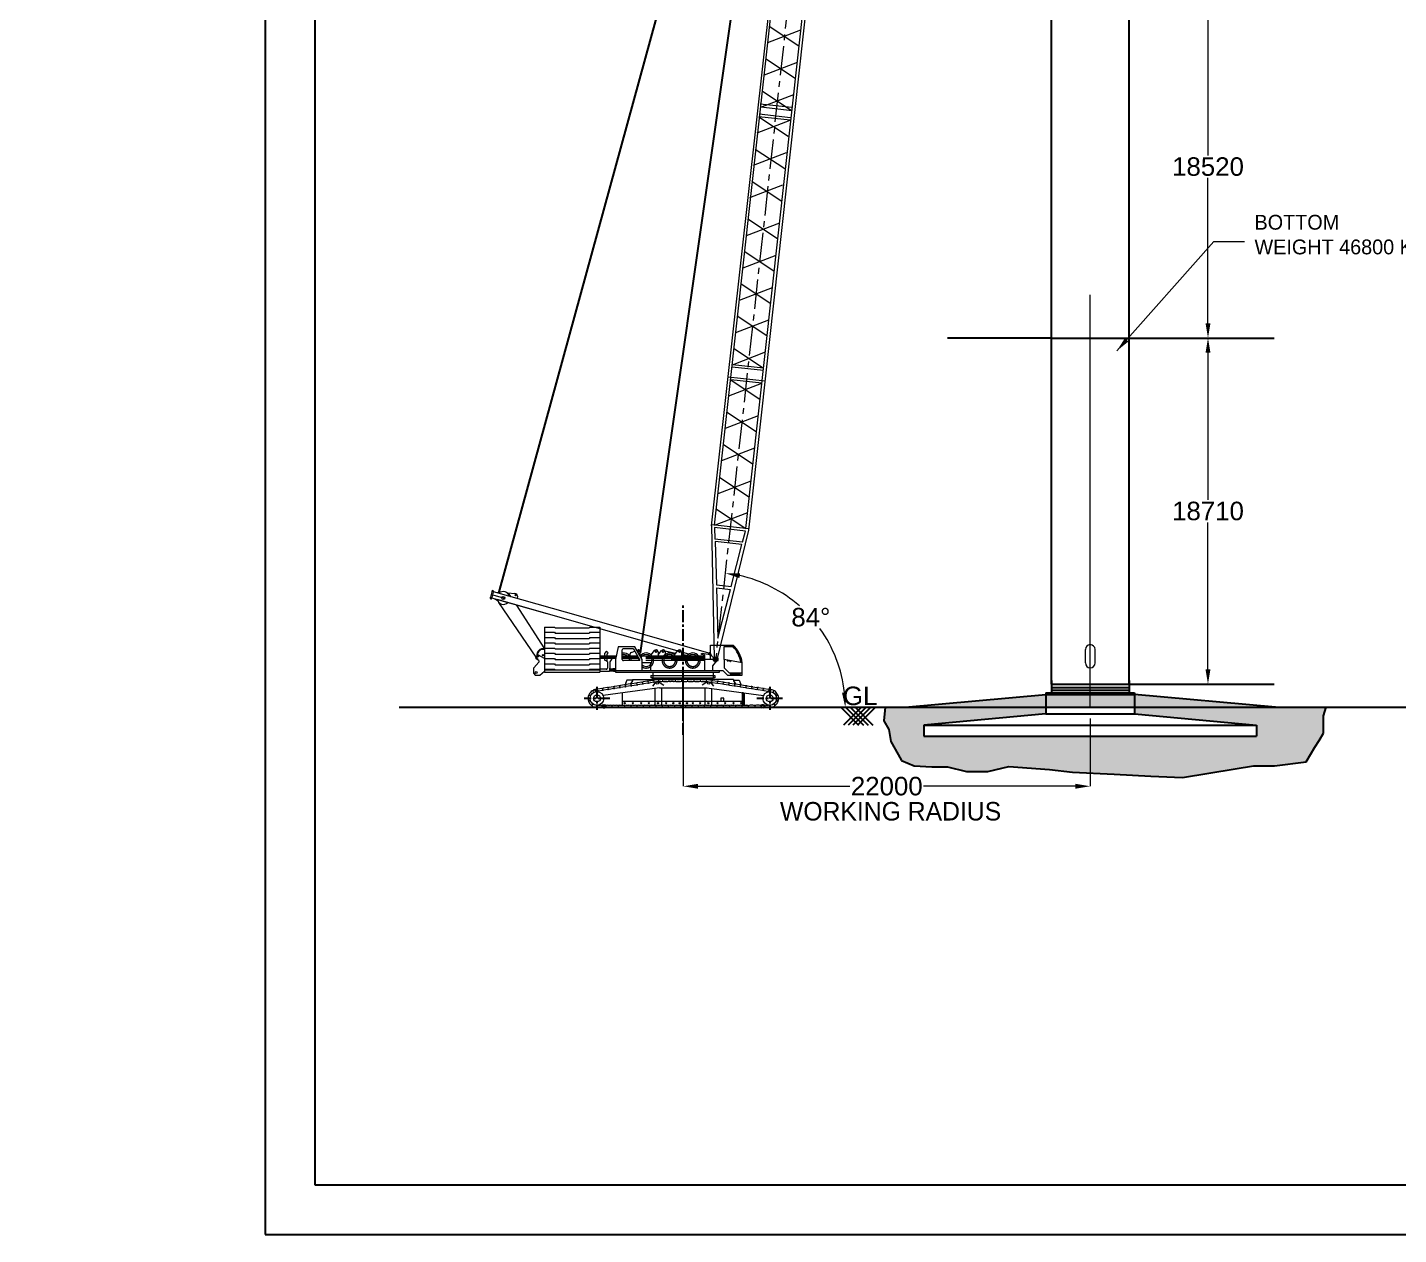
# Model space of a CAD drawing. Header units: millimetres. Extents: x -532461 to 503061443, y -184551 to 137919.
# Drawn here: x -37762 to 36375, y -184551 to -119306 of the extents above; entities that cross this region are included whole.
import ezdxf

# ---------------------------------------------------------------- set-up
doc = ezdxf.new("R2010")
doc.units = ezdxf.units.MM
doc.linetypes.add('CENTER', pattern=[50.8, 31.75, -6.35, 6.35, -6.35])
doc.linetypes.add('HIDDEN', pattern=[9.525, 6.35, -3.175])
doc.styles.get("Standard").update_dxf_attribs({"font": 'arial.ttf'})
doc.dimstyles.get("Standard").update_dxf_attribs({"dimtxt": 1000, "dimasz": 800, "dimexe": 0.18, "dimexo": 600, "dimgap": 100, "dimtad": 0, "dimtih": 1, "dimtoh": 1, "dimdec": 0, "dimzin": 0, "dimdsep": 46, "dimtxsty": 'Standard', "dimcen": 0.09, "dimadec": 0, "dimazin": 0, "dimtfac": 1, "dimtdec": 0, "dimtofl": 0, "dimtmove": 0, "dimatfit": 3, "dimfxl": 1, "dimtolj": 1, "dimtzin": 0, "dimlwd": 5, "dimlwe": 5, "dimarcsym": 0})
pattern_1 = [(37.5, (406763.2, 0), (-3.200063, 97.882647), [0, -77.216, 0, -86.36, 0, -82.55]), (7.5, (406763.2, 0), (89.904657, 143.36502), [0, -41.656, 0, -69.596, 0, -26.67]), (327.5, (406700.715, 0), (158.198474, 0.287437), [0, -25.4, 0, -91.44, 0, -119.38]), (317.5, (406700.72, 0), (152.71129, 44.585865), [0, -12.7, 0, -59.944, 0, -68.58])]

# ---------------------------------------------------------------- blocks, each defined once
blk = doc.blocks.new('*D34')
at = {"color": 0, "lineweight": 5, "ltscale": 50, "transparency": 16777216}
for p, q in [((-2298, -156654), (-2298, -160320)), ((19702, -156654), (19702, -160320)), ((-1498, -160320), (6714, -160320)), ((18902, -160320), (10691, -160320))]:
    blk.add_line(p, q, dxfattribs=at)
at = {"color": 0, "ltscale": 50, "transparency": 16777216}
for points in [[(-1498, -160187), (-1498, -160453), (-2298, -160320)], [(18902, -160187), (18902, -160453), (19702, -160320)]]:
    blk.add_solid(points, dxfattribs=at)
at = {"layer": 'Defpoints', "color": 0, "ltscale": 50, "transparency": 16777216}
for p in [(-2298, -156054), (19702, -156054), (-2298, -160320)]:
    blk.add_point(p, dxfattribs=at)
at = {"color": 0, "ltscale": 50, "transparency": 16777216, "insert": (8702, -160320), "char_height": 1000, "attachment_point": 5}
blk.add_mtext('\\A1;22000', dxfattribs=at)
blk = doc.blocks.new('LR 1400 2 crawler cran')
at = {"color": 7, "lineweight": 18, "ltscale": 50}
for p, q in [((-97753, 7457), (-97827, 7181)), ((-97682, 7438), (-97756, 7162)), ((-92946, 6126), (-97660, 7466)), ((-97557, 7437), (-97327, 7424)), ((-97062, 7112), (-97754, 7309)), ((-94757, 6273), (-97752, 7125)), ((-97654, 7097), (-97452, 6987)), ((-87109, 4095), (-97462, 7045)), ((-95367, 3924), (-97379, 6884)), ((-96915, 7402), (-96501, 7379)), ((-96865, 7351), (-96723, 7200)), ((-96436, 6753), (-94915, 4383)), ((-96371, 7235), (-96381, 7103)), ((-86021, 4152), (-92946, 6126)), ((-94915, 5563), (-94915, 3113)), ((-94915, 5563), (-94378, 5563)), ((-94915, 5279), (-94378, 5279)), ((-94378, 5563), (-94341, 5512)), ((-94378, 5279), (-94341, 5228)), ((-94341, 5512), (-92488, 5512)), ((-94341, 5228), (-92488, 5228)), ((-92451, 5563), (-92488, 5512)), ((-92451, 5279), (-92488, 5228)), ((-92451, 5563), (-91915, 5563)), ((-92451, 5279), (-91915, 5279)), ((-91915, 5563), (-91915, 3113)), ((-94915, 4995), (-94378, 4995)), ((-94915, 4711), (-94378, 4711)), ((-94378, 4995), (-94341, 4944)), ((-94378, 4711), (-94341, 4660)), ((-94341, 4944), (-92488, 4944)), ((-94341, 4660), (-92488, 4660)), ((-92451, 4995), (-92488, 4944)), ((-92451, 4711), (-92488, 4660)), ((-92451, 4995), (-91915, 4995)), ((-92451, 4711), (-91915, 4711)), ((-90931, 4487), (-91078, 3813)), ((-90017, 4487), (-90931, 4487)), ((-89632, 3811), (-90017, 4487)), ((-85937, 3813), (-85937, 4586)), ((-85937, 4586), (-84709, 4586)), ((-85191, 3813), (-85191, 4509)), ((-85191, 4509), (-84734, 4509)), ((-95324, 4015), (-95382, 3893)), ((-95365, 3835), (-95382, 3893)), ((-95209, 3748), (-95365, 3835)), ((-95324, 4015), (-95236, 4039)), ((-94915, 3859), (-95236, 4039)), ((-95209, 3748), (-95209, 3667)), ((-94915, 4427), (-94378, 4427)), ((-94915, 4143), (-94378, 4143)), ((-94915, 3859), (-94378, 3859)), ((-94378, 4427), (-94341, 4376)), ((-94378, 4143), (-94341, 4092)), ((-94378, 3859), (-94341, 3808)), ((-94341, 4376), (-92488, 4376)), ((-94341, 4092), (-92488, 4092)), ((-94341, 3808), (-92488, 3808)), ((-92451, 4427), (-92488, 4376)), ((-92451, 4143), (-92488, 4092)), ((-92451, 3859), (-92488, 3808)), ((-92451, 4427), (-91915, 4427)), ((-92451, 4143), (-91915, 4143)), ((-92451, 3859), (-91915, 3859)), ((-91038, 3994), (-91915, 3994)), ((-91668, 4072), (-91668, 3752)), ((-91509, 3674), (-91606, 3752)), ((-91561, 4254), (-91471, 4162)), ((-91540, 4065), (-91540, 3699)), ((-91078, 3813), (-91078, 3113)), ((-90707, 3804), (-90707, 4331)), ((-89868, 3994), (-90707, 3994)), ((-89771, 3760), (-90664, 3760)), ((-90116, 4378), (-90649, 4378)), ((-90272, 3994), (-90272, 4118)), ((-90219, 4191), (-90020, 4260)), ((-89752, 3792), (-90075, 4356)), ((-89909, 4298), (-89837, 4323)), ((-89737, 3995), (-89737, 4251)), ((-86258, 3994), (-89736, 3994)), ((-89632, 3208), (-89632, 3811)), ((-89149, 4058), (-88968, 4286)), ((-88769, 4058), (-88588, 4286)), ((-88769, 4227), (-88769, 3994)), ((-87818, 4137), (-88394, 4248)), ((-88389, 4227), (-88389, 3994)), ((-87881, 4058), (-87700, 4286)), ((-87501, 4227), (-87501, 3994)), ((-87198, 4018), (-87501, 4076)), ((-86062, 4076), (-86390, 4139)), ((-86258, 4048), (-86390, 4073)), ((-86258, 4051), (-86258, 3208)), ((-85808, 3460), (-85585, 3734)), ((-84222, 3632), (-85191, 3813)), ((-85191, 3813), (-85191, 3352)), ((-85018, 3747), (-84866, 3719)), ((-84885, 3712), (-84996, 3733)), ((-84888, 3733), (-84992, 3753)), ((-84871, 3738), (-84857, 3738)), ((-84857, 3738), (-84857, 3701)), ((-95487, 3349), (-95209, 3667)), ((-95487, 3044), (-95487, 3349)), ((-95487, 3044), (-95416, 2967)), ((-95416, 2967), (-95155, 2967)), ((-95155, 2967), (-94915, 3174)), ((-94915, 3575), (-94378, 3575)), ((-94915, 3291), (-94378, 3291)), ((-94915, 3240), (-91915, 3240)), ((-94915, 3113), (-91915, 3113)), ((-94378, 3575), (-94341, 3524)), ((-94378, 3291), (-94341, 3240)), ((-94341, 3524), (-92488, 3524)), ((-92451, 3575), (-92488, 3524)), ((-92451, 3291), (-92488, 3240)), ((-92451, 3575), (-91915, 3575)), ((-92451, 3291), (-91915, 3291)), ((-91398, 3151), (-91915, 3151)), ((-91567, 3283), (-91881, 3283)), ((-91509, 3674), (-91509, 3340)), ((-91398, 3346), (-91398, 3151)), ((-91398, 3346), (-91375, 3346)), ((-91398, 3248), (-91078, 3248)), ((-91375, 3674), (-91375, 3346)), ((-91350, 3296), (-91219, 3296)), ((-91350, 3200), (-91219, 3200)), ((-91175, 3314), (-91078, 3314)), ((-91175, 3183), (-91078, 3183)), ((-91078, 3208), (-85446, 3208)), ((-91078, 3113), (-90965, 3113)), ((-90965, 3113), (-85785, 3113)), ((-89632, 3652), (-89160, 3652)), ((-89160, 3208), (-89160, 3652)), ((-89045, 3113), (-89045, 2797)), ((-85808, 3208), (-85808, 3460)), ((-85785, 3113), (-85785, 2797)), ((-85785, 3113), (-85446, 3113)), ((-85446, 3113), (-85446, 3208)), ((-85446, 3208), (-85263, 3208)), ((-85263, 3208), (-85011, 2954)), ((-85191, 3352), (-84926, 3085)), ((-84926, 3085), (-84222, 3085)), ((-84866, 3701), (-84856, 3701)), ((-84860, 3085), (-84860, 2954)), ((-84860, 3022), (-84344, 3022)), ((-84344, 3085), (-84344, 2954)), ((-84222, 2954), (-84222, 3632)), ((-91811, 2240), (-92039, 2204)), ((-91757, 2155), (-91769, 2230)), ((-88694, 2268), (-91741, 1868)), ((-91503, 2289), (-91730, 2253)), ((-91449, 2204), (-91461, 2279)), ((-91194, 2337), (-91422, 2302)), ((-91169, 2231), (-91415, 2193)), ((-91141, 2253), (-91152, 2327)), ((-90886, 2386), (-91113, 2350)), ((-90861, 2280), (-91106, 2241)), ((-90832, 2302), (-90844, 2376)), ((-90577, 2435), (-90805, 2399)), ((-90553, 2329), (-90798, 2290)), ((-90524, 2350), (-90535, 2425)), ((-90454, 2688), (-90527, 2509)), ((-90527, 2509), (-90527, 2439)), ((-90269, 2484), (-90496, 2448)), ((-90244, 2378), (-90490, 2339)), ((-90191, 2688), (-90454, 2688)), ((-90154, 2660), (-90265, 2484)), ((-90215, 2399), (-90227, 2474)), ((-90191, 2688), (-90154, 2660)), ((-89960, 2532), (-90188, 2496)), ((-89936, 2426), (-90181, 2388)), ((-90154, 2728), (-88684, 2728)), ((-90154, 2728), (-90154, 2660)), ((-89907, 2448), (-89919, 2522)), ((-89652, 2581), (-89879, 2545)), ((-89628, 2475), (-89873, 2436)), ((-89598, 2497), (-89610, 2571)), ((-89596, 2480), (-89596, 2480)), ((-89343, 2630), (-89571, 2594)), ((-89318, 2524), (-89564, 2485)), ((-89290, 2545), (-89302, 2620)), ((-89287, 2529), (-89287, 2529)), ((-89035, 2679), (-89262, 2643)), ((-89010, 2573), (-89256, 2534)), ((-89155, 2943), (-85692, 2943)), ((-89155, 2943), (-89155, 2812)), ((-89053, 2812), (-89155, 2812)), ((-89082, 2701), (-89082, 2765)), ((-89053, 2765), (-89082, 2765)), ((-88882, 2593), (-89072, 2366)), ((-89053, 2812), (-85793, 2812)), ((-89053, 2765), (-85793, 2765)), ((-88981, 2594), (-88993, 2668)), ((-88979, 2577), (-88979, 2578)), ((-88780, 2719), (-88957, 2691)), ((-88953, 2234), (-88953, 1323)), ((-88756, 2613), (-88947, 2583)), ((-88822, 2602), (-88763, 2611)), ((-88763, 2611), (-88450, 2415)), ((-88725, 2781), (-88748, 2781)), ((-88741, 2725), (-88741, 2725)), ((-88727, 2634), (-88738, 2709)), ((-88725, 2781), (-88725, 2728)), ((-88725, 2781), (-86117, 2781)), ((-84688, 2728), (-88725, 2728)), ((-88620, 2727), (-88707, 2727)), ((-88694, 2268), (-86114, 2268)), ((-88620, 2619), (-88690, 2619)), ((-88583, 2268), (-88583, 1321)), ((-88526, 2710), (-88526, 2635)), ((-88432, 2727), (-88281, 2727)), ((-88432, 2619), (-88281, 2619)), ((-88187, 2710), (-88187, 2635)), ((-88187, 2710), (-88187, 2635)), ((-88094, 2727), (-87943, 2727)), ((-87943, 2619), (-88094, 2619)), ((-87849, 2710), (-87849, 2635)), ((-87755, 2727), (-87604, 2727)), ((-87755, 2619), (-87604, 2619)), ((-87510, 2710), (-87510, 2635)), ((-87510, 2710), (-87510, 2635)), ((-87266, 2727), (-87416, 2727)), ((-87416, 2619), (-87266, 2619)), ((-87172, 2710), (-87172, 2635)), ((-87078, 2727), (-86927, 2727)), ((-87078, 2619), (-86927, 2619)), ((-86833, 2710), (-86833, 2635)), ((-86833, 2710), (-86833, 2635)), ((-86739, 2727), (-86588, 2727)), ((-86739, 2619), (-86588, 2619)), ((-86495, 2710), (-86495, 2635)), ((-86401, 2727), (-86250, 2727)), ((-86401, 2619), (-86250, 2619)), ((-86079, 2611), (-86393, 2415)), ((-86242, 2268), (-86242, 1321)), ((-86156, 2635), (-86156, 2710)), ((-86156, 2619), (-86156, 2619)), ((-86132, 2268), (-83067, 1865)), ((-86117, 2781), (-86117, 2728)), ((-86094, 2781), (-86117, 2781)), ((-86090, 2613), (-85896, 2583)), ((-86075, 2721), (-85889, 2692)), ((-85961, 2593), (-85770, 2366)), ((-85872, 2234), (-85872, 1323)), ((-85861, 2594), (-85849, 2668)), ((-85832, 2572), (-85587, 2534)), ((-85807, 2679), (-85580, 2643)), ((-85692, 2812), (-85793, 2812)), ((-85765, 2765), (-85793, 2765)), ((-85765, 2701), (-85765, 2765)), ((-85692, 2943), (-85692, 2812)), ((-85552, 2545), (-85541, 2620)), ((-85523, 2524), (-85278, 2485)), ((-85499, 2630), (-85271, 2594)), ((-85244, 2497), (-85232, 2571)), ((-85215, 2475), (-84970, 2436)), ((-85190, 2581), (-84963, 2545)), ((-85011, 2954), (-84222, 2954)), ((-84936, 2448), (-84924, 2522)), ((-84907, 2426), (-84661, 2388)), ((-84882, 2532), (-84654, 2496)), ((-84688, 2728), (-84688, 2660)), ((-84651, 2688), (-84688, 2660)), ((-84688, 2660), (-84578, 2484)), ((-84651, 2688), (-84388, 2688)), ((-84627, 2399), (-84615, 2473)), ((-84598, 2378), (-84353, 2339)), ((-84578, 2484), (-84346, 2448)), ((-84388, 2688), (-84315, 2509)), ((-84319, 2350), (-84307, 2425)), ((-84315, 2509), (-84315, 2443)), ((-84290, 2329), (-84044, 2290)), ((-84265, 2435), (-84038, 2399)), ((-84010, 2302), (-83998, 2376)), ((-83981, 2280), (-83736, 2241)), ((-83956, 2386), (-83729, 2350)), ((-83702, 2253), (-83690, 2327)), ((-83673, 2232), (-83427, 2193)), ((-83648, 2338), (-83421, 2302)), ((-83393, 2204), (-83382, 2279)), ((-83340, 2289), (-83112, 2253)), ((-83085, 2156), (-83073, 2230)), ((-83031, 2240), (-82804, 2204)), ((-92432, 1604), (-92521, 1580)), ((-92415, 1848), (-92499, 1884)), ((-92254, 2045), (-92288, 2112)), ((-92064, 2108), (-92075, 2182)), ((-91786, 2134), (-91997, 2101)), ((-91478, 2183), (-91723, 2144)), ((-90707, 2004), (-90707, 1330)), ((-90707, 1551), (-84118, 1551)), ((-84231, 2004), (-84231, 1515)), ((-84176, 2004), (-84231, 2004)), ((-84195, 1494), (-84214, 1494)), ((-84176, 2004), (-84176, 1515)), ((-84118, 2004), (-84118, 1330)), ((-83365, 2183), (-83119, 2144)), ((-83056, 2134), (-82810, 2095)), ((-82776, 2107), (-82765, 2181)), ((-82748, 2085), (-82664, 2066)), ((-82719, 2191), (-82647, 2174)), ((-82554, 2045), (-82519, 2112)), ((-82377, 1855), (-82308, 1884)), ((-82359, 1600), (-82287, 1580)), ((-92296, 1404), (-92351, 1330)), ((-92296, 1404), (-92351, 1330)), ((-92074, 1330), (-91880, 1330)), ((-92074, 1330), (-92074, 1221)), ((-91980, 1221), (-91880, 1221)), ((-91602, 1313), (-91602, 1238)), ((-91509, 1330), (-91358, 1330)), ((-91509, 1221), (-91358, 1221)), ((-91264, 1313), (-91264, 1238)), ((-91170, 1330), (-91019, 1330)), ((-91170, 1221), (-91019, 1221)), ((-90925, 1313), (-90925, 1238)), ((-90831, 1330), (-90681, 1330)), ((-90831, 1221), (-90681, 1221)), ((-90587, 1313), (-90587, 1238)), ((-90493, 1330), (-90342, 1330)), ((-90493, 1221), (-90342, 1221)), ((-90248, 1313), (-90248, 1238)), ((-90154, 1330), (-90003, 1330)), ((-90154, 1221), (-90003, 1221)), ((-89910, 1313), (-89910, 1238)), ((-89910, 1313), (-89910, 1238)), ((-89816, 1330), (-89665, 1330)), ((-89816, 1221), (-89665, 1221)), ((-89571, 1313), (-89571, 1238)), ((-89477, 1330), (-89326, 1330)), ((-89477, 1221), (-89326, 1221)), ((-89232, 1313), (-89232, 1238)), ((-89139, 1330), (-88988, 1330)), ((-89139, 1221), (-88988, 1221)), ((-88894, 1313), (-88894, 1238)), ((-88800, 1330), (-88649, 1330)), ((-88800, 1221), (-88649, 1221)), ((-88555, 1313), (-88555, 1238)), ((-88555, 1313), (-88555, 1238)), ((-88461, 1330), (-88311, 1330)), ((-88461, 1221), (-88311, 1221)), ((-88217, 1313), (-88217, 1238)), ((-88123, 1330), (-87972, 1330)), ((-88123, 1221), (-87972, 1221)), ((-87878, 1313), (-87878, 1238)), ((-87878, 1313), (-87878, 1238)), ((-87784, 1330), (-87633, 1330)), ((-87784, 1221), (-87633, 1221)), ((-87540, 1313), (-87540, 1238)), ((-87446, 1330), (-87380, 1330)), ((-87446, 1221), (-87380, 1221)), ((-87286, 1313), (-87286, 1238)), ((-87192, 1330), (-87041, 1330)), ((-87192, 1221), (-87041, 1221)), ((-86947, 1313), (-86947, 1238)), ((-86947, 1313), (-86947, 1238)), ((-86853, 1330), (-86702, 1330)), ((-86853, 1221), (-86702, 1221)), ((-86609, 1313), (-86609, 1238)), ((-86515, 1330), (-86364, 1330)), ((-86515, 1221), (-86364, 1221)), ((-86270, 1313), (-86270, 1238)), ((-86270, 1313), (-86270, 1238)), ((-86176, 1330), (-86025, 1330)), ((-86176, 1221), (-86025, 1221)), ((-85931, 1313), (-85931, 1238)), ((-85838, 1330), (-85687, 1330)), ((-85838, 1221), (-85687, 1221)), ((-85593, 1313), (-85593, 1238)), ((-85499, 1330), (-85348, 1330)), ((-85499, 1221), (-85348, 1221)), ((-85254, 1313), (-85254, 1238)), ((-85160, 1330), (-85010, 1330)), ((-85160, 1221), (-85010, 1221)), ((-84916, 1313), (-84916, 1238)), ((-84916, 1313), (-84916, 1238)), ((-84822, 1330), (-84671, 1330)), ((-84822, 1221), (-84671, 1221)), ((-84577, 1313), (-84577, 1238)), ((-84483, 1330), (-84332, 1330)), ((-84483, 1221), (-84332, 1221)), ((-84239, 1313), (-84239, 1238)), ((-84231, 1473), (-84231, 1316)), ((-84176, 1473), (-84176, 1330)), ((-84145, 1330), (-83994, 1330)), ((-84145, 1221), (-83994, 1221)), ((-83900, 1313), (-83900, 1238)), ((-83637, 1330), (-83788, 1330)), ((-83637, 1221), (-83788, 1221)), ((-83543, 1313), (-83543, 1238)), ((-83299, 1330), (-83449, 1330)), ((-83299, 1221), (-83449, 1221)), ((-83205, 1313), (-83205, 1238)), ((-82927, 1330), (-82827, 1330)), ((-82927, 1221), (-82827, 1221)), ((-82734, 1313), (-82734, 1238)), ((-82501, 1390), (-82456, 1330))]:
    blk.add_line(p, q, dxfattribs=at)
at = {"linetype": 'CENTER', "ltscale": 20}
for p, q in [((-87404, -265), (-87404, 6775)), ((-92074, 2326), (-92074, 1089)), ((-82732, 2326), (-82732, 1089)), ((-91379, 1701), (-92770, 1701)), ((-82038, 1701), (-83429, 1701))]:
    blk.add_line(p, q, dxfattribs=at)
at = {"color": 7, "linetype": 'HIDDEN', "lineweight": 18, "ltscale": 500}
for p, q in [((-91055, 3919), (-91915, 3919)), ((-91067, 3861), (-91915, 3861)), ((-89825, 3919), (-90707, 3919)), ((-89792, 3861), (-90707, 3861)), ((-86258, 3919), (-89693, 3919)), ((-86258, 3861), (-89661, 3861)), ((-86258, 3752), (-89632, 3752))]:
    blk.add_line(p, q, dxfattribs=at)
at = {"color": 251, "lineweight": 18, "ltscale": 50}
blk.add_line((-85655, 3813), (-88057, 3813), dxfattribs=at)
at = {"color": 7, "ltscale": 50}
for p, q in [((-88748, 2781), (-88748, 2812)), ((-86094, 2781), (-86094, 2812))]:
    blk.add_line(p, q, dxfattribs=at)
for p, q in [((-91997, 2101), (-92028, 2096)), ((-91786, 1313), (-91786, 1238)), ((-91725, 1330), (-91658, 1330)), ((-91725, 1221), (-91658, 1221)), ((-83082, 1330), (-83149, 1330)), ((-83082, 1221), (-83149, 1221)), ((-83021, 1313), (-83021, 1238))]:
    blk.add_line(p, q)
at = {"color": 7, "lineweight": 18, "ltscale": 50}
blk.add_lwpolyline([(-85216, 1710), (-85381, 1710), (-85381, 1559), (-85216, 1559)], close=True, dxfattribs=at)
for centre, radius in [((-97708, 7480), 12.1), ((-97800, 7138), 12.1), ((-97136, 7134), 82.7), ((-96477, 7279), 30.7), ((-95310, 3884), 28.1), ((-95263, 3985), 28.1), ((-94986, 4043), 34.3), ((-89818, 4248), 26.6), ((-88875, 4227), 40.2), ((-88496, 4227), 40.2), ((-87603, 4227), 40.2), ((-86390, 4106), 32.7), ((-85987, 4085), 26.5), ((-85655, 3813), 74), ((-85655, 3813), 43.9), ((-85018, 3747), 6.43), ((-95364, 3107), 55.4), ((-88812, 2534), 69.3), ((-86031, 2534), 69.3), ((-92074, 1701), 371), ((-92074, 1701), 188), ((-82734, 1701), 371), ((-82734, 1701), 188), ((-90580, 1449), 32.7), ((-90134, 1449), 32.7), ((-89687, 1449), 32.7), ((-89272, 1449), 32.7), ((-88771, 1449), 32.7), ((-88335, 1449), 32.7), ((-87939, 1449), 32.7), ((-87600, 1449), 32.7), ((-87200, 1449), 32.7), ((-86886, 1449), 32.7), ((-86490, 1449), 32.7), ((-86055, 1449), 32.7), ((-85553, 1449), 32.7), ((-85138, 1449), 32.7), ((-84691, 1449), 32.7), ((-84279, 1449), 32.7)]:
    blk.add_circle(centre, radius, dxfattribs=at)
for centre, radius, start, end in [((-97708, 7480), 50.2, 302.52126, 207.47874), ((-97136, 7134), 348, 14.67406, 133.57838), ((-97800, 7138), 50.2, 122.52126, 27.47874), ((-97136, 7134), 348, 194.67406, 313.57838), ((-96516, 7235), 144, 359.7096, 85.7599), ((-85808, 3423), 1528, 8.3851, 45.29305), ((-85808, 3423), 1600, 7.48998, 46.60927), ((-94986, 4043), 348, 78.13212, 187.27267), ((-94986, 4043), 312, 76.75086, 183.73204), ((-91428, 4052), 241, 123.34874, 175.2533), ((-91419, 4044), 253, 190.44948, 191.21883), ((-91404, 4041), 138, 118.92036, 170.06183), ((-91041, 3545), 358, 117.94555, 158.76545), ((-90645, 4314), 63.6, 93.06571, 165.22927), ((-90654, 3812), 53.1, 187.86893, 280.42827), ((-90623, 3752), 320, 49.10279, 103.00551), ((-90623, 3752), 406, 36.56663, 99.73386), ((-90171, 4100), 102, 117.84526, 169.92018), ((-90118, 4326), 51.6, 35.45251, 88.47722), ((-89813, 4249), 76.8, 358.68417, 110.33028), ((-89769, 3780), 20.8, 265.55185, 33.0296), ((-89416, 3752), 406, 36.56663, 142.65085), ((-89416, 3752), 320, 49.10279, 130.89721), ((-88881, 4212), 114, 7.59696, 143.55291), ((-88501, 4212), 114, 7.59696, 143.55291), ((-88148, 3752), 406, 36.56663, 126.32941), ((-88148, 3752), 320, 49.10279, 130.89721), ((-87614, 4212), 114, 7.59696, 143.55291), ((-86891, 3752), 406, 36.56663, 143.43337), ((-86891, 3752), 320, 49.10279, 130.89721), ((-85987, 4085), 75.8, 8.95306, 186.85971), ((-85698, 4131), 217, 189.23289, 281.58665), ((-85655, 3813), 106, 311.6836, 90), ((-85655, 3813), 106, 311.6836, 316.02381), ((-85018, 3747), 19.8, 21.26228, 317.54545), ((-85018, 3747), 12.9, 64.14383, 274.66391), ((-85015, 3598), 136, 81.80277, 91.34139), ((-84961, 3885), 136, 247.46635, 257.00496), ((-84887, 3746), 12.8, 253.07693, 302.64316), ((-84888, 3700), 12.8, 36.16458, 85.7308), ((-84871, 3725), 13.2, 90, 131.61131), ((-84866, 3714), 13.2, 207.19642, 269.80889), ((-84871, 3725), 13.2, 68.99885, 69.12447), ((-91844, 3345), 72.2, 189.8337, 239.24296), ((-91568, 3342), 59, 271.14627, 1.67132), ((-91350, 3248), 47.9, 90, 270), ((-91104, 3248), 124, 157.38216, 202.61784), ((-91175, 3248), 65.4, 90, 132.9283), ((-91175, 3248), 65.4, 227.0717, 270), ((-91805, 2171), 68.9, 58.12672, 97.50414), ((-91716, 2185), 68.9, 100.49586, 139.87328), ((-91497, 2220), 68.9, 58.12672, 94.70367), ((-91408, 2234), 68.9, 100.49586, 139.87328), ((-91189, 2269), 68.9, 58.12672, 97.50414), ((-91176, 2271), 40.2, 278.05048, 333.30592), ((-91100, 2283), 68.9, 100.49586, 139.87328), ((-91112, 2281), 39.5, 224.18606, 278.29023), ((-90880, 2318), 68.9, 58.12672, 94.70367), ((-90868, 2320), 40.2, 280.37233, 333.29626), ((-90791, 2332), 68.9, 100.49586, 139.87328), ((-90804, 2329), 39.5, 224.18606, 278.29023), ((-90572, 2366), 68.9, 58.12672, 97.50414), ((-90560, 2369), 40.2, 278.05048, 333.30592), ((-90483, 2380), 68.9, 100.49586, 139.87328), ((-90495, 2378), 39.5, 224.18606, 278.29023), ((-90263, 2415), 68.9, 58.12672, 94.70367), ((-90251, 2417), 40.2, 277.05781, 333.28113), ((-90174, 2429), 68.9, 100.49586, 139.87328), ((-90187, 2427), 39.5, 224.18606, 278.29023), ((-89955, 2464), 68.9, 58.12672, 97.50414), ((-89943, 2466), 40.1, 278.39248, 333.31046), ((-89866, 2478), 68.9, 100.49586, 139.87328), ((-89878, 2475), 39.5, 224.18606, 278.29023), ((-89646, 2512), 68.9, 58.12672, 94.70367), ((-89634, 2515), 40.1, 278.64634, 333.31249), ((-89557, 2526), 68.9, 101.41761, 139.87328), ((-89570, 2524), 39.5, 224.18606, 278.29023), ((-89338, 2561), 68.9, 58.12672, 94.70367), ((-89326, 2563), 40.2, 277.46656, 333.29344), ((-89249, 2575), 68.9, 101.41761, 139.87328), ((-89261, 2573), 39.5, 224.18606, 278.29023), ((-89029, 2610), 68.9, 58.12672, 94.70367), ((-89017, 2612), 40.1, 279.64951, 333.30966), ((-88941, 2624), 68.9, 103.6693, 139.87328), ((-88953, 2622), 40.3, 224.73297, 278.31267), ((-88775, 2650), 68.9, 58.25804, 94.39989), ((-88763, 2652), 40.3, 279.76044, 333.26655), ((-88703, 2685), 42.3, 94.75189, 146.05096), ((-88690, 2669), 49.9, 223.32024, 269.99826), ((-88632, 2387), 340, 71.82403, 87.93024), ((-88632, 2959), 340, 272.06976, 288.17597), ((-88420, 2387), 340, 92.06976, 108.17597), ((-88420, 2959), 340, 251.82403, 267.93024), ((-88294, 2387), 340, 71.82403, 87.93024), ((-88294, 2959), 340, 272.06976, 288.17597), ((-88081, 2387), 340, 92.06976, 108.17597), ((-88081, 2959), 340, 251.82403, 267.93024), ((-87955, 2387), 340, 71.82403, 87.93024), ((-87955, 2959), 340, 272.06976, 288.17597), ((-87743, 2387), 340, 92.06976, 108.17597), ((-87743, 2959), 340, 251.82403, 267.93024), ((-87616, 2387), 340, 71.82403, 87.93024), ((-87616, 2959), 340, 272.06976, 288.17597), ((-87404, 2387), 340, 92.06976, 108.17597), ((-87404, 2959), 340, 251.82403, 267.93024), ((-87278, 2387), 340, 71.82403, 87.93024), ((-87278, 2959), 340, 272.06976, 288.17597), ((-87066, 2387), 340, 92.06976, 108.17597), ((-87066, 2959), 340, 251.82403, 267.93024), ((-86939, 2387), 340, 71.82403, 87.93024), ((-86939, 2959), 340, 272.06976, 288.17597), ((-86727, 2387), 340, 92.06976, 108.17597), ((-86727, 2959), 340, 251.82403, 267.93024), ((-86601, 2387), 340, 71.82403, 87.93024), ((-86601, 2959), 340, 272.06976, 288.17597), ((-86388, 2387), 340, 92.06976, 108.17597), ((-86388, 2959), 340, 251.82403, 267.93024), ((-86262, 2387), 340, 71.82403, 87.93024), ((-86262, 2959), 340, 272.06976, 288.17597), ((-86098, 2578), 145, 81.09747, 113.62816), ((-86052, 2837), 227, 242.61557, 260.23425), ((-85890, 2622), 40.4, 261.20208, 315.23142), ((-85901, 2625), 67.2, 40.0044, 80.30673), ((-85825, 2612), 40.3, 206.73418, 260.10712), ((-85813, 2610), 68.9, 85.29633, 121.74196), ((-85581, 2573), 39.7, 261.83829, 315.769), ((-85593, 2575), 68.9, 40.12672, 79.50414), ((-85517, 2563), 40.3, 206.73155, 260.30266), ((-85505, 2563), 66.9, 85.02314, 122.68119), ((-85272, 2524), 39.7, 261.86651, 315.76856), ((-85285, 2526), 68.9, 40.12672, 79.50414), ((-85208, 2515), 40.3, 206.73709, 259.95105), ((-85196, 2514), 66.9, 85.02569, 122.67864), ((-84964, 2476), 39.7, 261.83175, 315.76909), ((-84977, 2478), 68.9, 40.12672, 79.50414), ((-84900, 2466), 40.3, 206.73554, 260.03664), ((-84888, 2466), 66.9, 85.02569, 122.67864), ((-84656, 2427), 39.7, 261.79587, 315.76961), ((-84668, 2429), 68.9, 40.12672, 79.50414), ((-84591, 2417), 40.3, 206.74371, 259.64351), ((-84579, 2417), 66.9, 85.02569, 122.67864), ((-84347, 2378), 39.7, 261.8256, 315.76918), ((-84360, 2380), 68.9, 40.12672, 79.50414), ((-84283, 2369), 40.3, 206.75217, 259.54954), ((-84271, 2368), 66.9, 85.02569, 122.67864), ((-84039, 2329), 39.7, 261.8323, 315.76908), ((-84051, 2332), 68.9, 40.12672, 79.50414), ((-83974, 2320), 40.3, 206.74283, 259.68027), ((-83962, 2320), 66.9, 85.02569, 122.67864), ((-83730, 2281), 39.7, 261.84407, 315.76891), ((-83743, 2283), 68.9, 40.12672, 79.50414), ((-83666, 2271), 40.3, 206.74283, 259.68027), ((-83654, 2271), 66.9, 85.02569, 122.67864), ((-83434, 2234), 68.9, 40.12672, 79.50414), ((-83345, 2222), 66.9, 85.02569, 122.67864), ((-83126, 2185), 68.9, 40.12672, 79.50414), ((-83037, 2173), 66.9, 85.02569, 122.67864), ((-92074, 1701), 480, 160.21363, 190.07141), ((-92492, 1627), 55.4, 190.00945, 238.45432), ((-92472, 1554), 55.4, 151.94072, 200.38558), ((-92492, 1849), 36.5, 101.09137, 155.21888), ((-92074, 1701), 480, 200.32363, 228.43129), ((-92468, 1904), 36.5, 158.2457, 212.37321), ((-92074, 1701), 480, 121.59772, 153.25095), ((-92505, 1633), 66.2, 329.62042, 10.37676), ((-92480, 1542), 66.2, 20.01827, 60.77461), ((-92428, 1882), 27.4, 266.26556, 321.26977), ((-92449, 1835), 27.4, 352.19481, 47.19902), ((-92305, 2076), 39.8, 64.9723, 120.01602), ((-92249, 2105), 39.8, 115.22908, 170.27281), ((-92275, 2039), 22.4, 294.96815, 14.91754), ((-92236, 2060), 22.4, 220.32757, 300.27696), ((-92111, 2126), 65.8, 57.44536, 95.73434), ((-92100, 2126), 40.2, 277.84602, 333.10147), ((-92025, 2140), 65.8, 101.85674, 140.14572), ((-92035, 2136), 40.2, 224.48962, 279.74506), ((-91793, 2173), 40.2, 278.05048, 333.30592), ((-91729, 2183), 39.5, 224.18606, 278.29023), ((-91485, 2222), 40.2, 280.37233, 333.29626), ((-91421, 2232), 39.5, 224.18606, 278.29023), ((-84209, 1515), 21.6, 179.15173, 262.07127), ((-84209, 1473), 21.6, 97.92873, 180.84827), ((-84197, 1515), 21.1, 276.69555, 1.30502), ((-84197, 1473), 21.1, 358.69498, 83.30445), ((-83422, 2232), 39.7, 261.84407, 315.76891), ((-83357, 2222), 40.3, 206.74283, 259.68027), ((-83113, 2183), 39.7, 261.84407, 315.76891), ((-83049, 2174), 40.3, 206.74283, 259.68027), ((-82805, 2135), 39.7, 261.84407, 315.76891), ((-82817, 2137), 68.9, 40.12672, 79.50414), ((-82741, 2124), 39.5, 206.18606, 260.29023), ((-82728, 2123), 68.9, 82.49586, 121.87328), ((-82734, 1701), 480, 66.35262, 79.63106), ((-82571, 2060), 22.4, 239.72304, 319.67243), ((-82532, 2039), 22.4, 165.08246, 245.03185), ((-82734, 1701), 371, 26.12182, 59.54392), ((-82558, 2105), 39.8, 9.72719, 64.77092), ((-82502, 2076), 39.8, 59.98398, 115.0277), ((-82734, 1701), 480, 26.74905, 58.40228), ((-82734, 1701), 371, 313.97717, 339.78775), ((-82734, 1701), 480, 311.56871, 339.67637), ((-82379, 1882), 27.4, 218.73023, 273.73444), ((-82327, 1542), 66.2, 119.22539, 159.98173), ((-82358, 1835), 27.4, 132.80098, 187.80519), ((-82734, 1701), 371, 349.81722, 20.4136), ((-82302, 1633), 66.2, 169.62324, 210.37958), ((-82339, 1904), 36.5, 327.62679, 21.7543), ((-82315, 1849), 36.5, 24.78112, 78.90863), ((-82316, 1627), 55.4, 301.54568, 349.99055), ((-82335, 1554), 55.4, 339.61442, 28.05928), ((-82734, 1701), 480, 349.92859, 19.78637), ((-92356, 1389), 58.8, 232.40807, 275.21859), ((-92293, 1342), 58.8, 191.24142, 234.05194), ((-92397, 1367), 93.9, 14.69489, 45.93377), ((-92074, 1701), 480, 238.02872, 258.46978), ((-92303, 1297), 93.9, 60.52624, 91.76512), ((-92141, 1504), 274, 264.11954, 284.316), ((-92146, 1206), 130, 56.12162, 81.46954), ((-91967, 990), 340, 92.06976, 108.17597), ((-91967, 1562), 340, 251.82403, 267.93024), ((-91892, 990), 340, 71.82403, 87.93024), ((-91892, 1562), 340, 272.06976, 288.17597), ((-91496, 990), 340, 92.06976, 108.17597), ((-91496, 1562), 340, 251.82403, 267.93024), ((-91370, 990), 340, 71.82403, 87.93024), ((-91370, 1562), 340, 272.06976, 288.17597), ((-91158, 990), 340, 92.06976, 108.17597), ((-91158, 1562), 340, 251.82403, 267.93024), ((-91031, 990), 340, 71.82403, 87.93024), ((-91031, 1562), 340, 272.06976, 288.17597), ((-90819, 990), 340, 92.06976, 108.17597), ((-90819, 1562), 340, 251.82403, 267.93024), ((-90693, 990), 340, 71.82403, 87.93024), ((-90693, 1562), 340, 272.06976, 288.17597), ((-90481, 990), 340, 92.06976, 108.17597), ((-90481, 1562), 340, 251.82403, 267.93024), ((-90354, 990), 340, 71.82403, 87.93024), ((-90354, 1562), 340, 272.06976, 288.17597), ((-90142, 990), 340, 92.06976, 108.17597), ((-90142, 1562), 340, 251.82403, 267.93024), ((-90016, 990), 340, 71.82403, 87.93024), ((-90016, 1562), 340, 272.06976, 288.17597), ((-89803, 990), 340, 92.06976, 108.17597), ((-89803, 1562), 340, 251.82403, 267.93024), ((-89677, 990), 340, 71.82403, 87.93024), ((-89677, 1562), 340, 272.06976, 288.17597), ((-89465, 990), 340, 92.06976, 108.17597), ((-89465, 1562), 340, 251.82403, 267.93024), ((-89339, 990), 340, 71.82403, 87.93024), ((-89339, 1562), 340, 272.06976, 288.17597), ((-89126, 990), 340, 92.06976, 108.17597), ((-89126, 1562), 340, 251.82403, 267.93024), ((-89000, 990), 340, 71.82403, 87.93024), ((-89000, 1562), 340, 272.06976, 288.17597), ((-88788, 990), 340, 92.06976, 108.17597), ((-88788, 1562), 340, 251.82403, 267.93024), ((-88661, 990), 340, 71.82403, 87.93024), ((-88661, 1562), 340, 272.06976, 288.17597), ((-88449, 990), 340, 92.06976, 108.17597), ((-88449, 1562), 340, 251.82403, 267.93024), ((-88323, 990), 340, 71.82403, 87.93024), ((-88323, 1562), 340, 272.06976, 288.17597), ((-88110, 990), 340, 92.06976, 108.17597), ((-88110, 1562), 340, 251.82403, 267.93024), ((-87984, 990), 340, 71.82403, 87.93024), ((-87984, 1562), 340, 272.06976, 288.17597), ((-87772, 990), 340, 92.06976, 108.17597), ((-87772, 1562), 340, 251.82403, 267.93024), ((-87646, 990), 340, 71.82403, 87.93024), ((-87646, 1562), 340, 272.06976, 288.17597), ((-87433, 990), 340, 92.06976, 108.17597), ((-87433, 1562), 340, 251.82403, 267.93024), ((-87392, 990), 340, 71.82403, 87.93024), ((-87392, 1562), 340, 272.06976, 288.17597), ((-87180, 990), 340, 92.06976, 108.17597), ((-87180, 1562), 340, 251.82403, 267.93024), ((-87053, 990), 340, 71.82403, 87.93024), ((-87053, 1562), 340, 272.06976, 288.17597), ((-86841, 990), 340, 92.06976, 108.17597), ((-86841, 1562), 340, 251.82403, 267.93024), ((-86715, 990), 340, 71.82403, 87.93024), ((-86715, 1562), 340, 272.06976, 288.17597), ((-86502, 990), 340, 92.06976, 108.17597), ((-86502, 1562), 340, 251.82403, 267.93024), ((-86376, 990), 340, 71.82403, 87.93024), ((-86376, 1562), 340, 272.06976, 288.17597), ((-86164, 990), 340, 92.06976, 108.17597), ((-86164, 1562), 340, 251.82403, 267.93024), ((-86038, 990), 340, 71.82403, 87.93024), ((-86038, 1562), 340, 272.06976, 288.17597), ((-85825, 990), 340, 92.06976, 108.17597), ((-85825, 1562), 340, 251.82403, 267.93024), ((-85699, 990), 340, 71.82403, 87.93024), ((-85699, 1562), 340, 272.06976, 288.17597), ((-85487, 990), 340, 92.06976, 108.17597), ((-85487, 1562), 340, 251.82403, 267.93024), ((-85360, 990), 340, 71.82403, 87.93024), ((-85360, 1562), 340, 272.06976, 288.17597), ((-85148, 990), 340, 92.06976, 108.17597), ((-85148, 1562), 340, 251.82403, 267.93024), ((-85022, 990), 340, 71.82403, 87.93024), ((-85022, 1562), 340, 272.06976, 288.17597), ((-84810, 990), 340, 92.06976, 108.17597), ((-84810, 1562), 340, 251.82403, 267.93024), ((-84683, 990), 340, 71.82403, 87.93024), ((-84683, 1562), 340, 272.06976, 288.17597), ((-84471, 990), 340, 92.06976, 108.17597), ((-84471, 1562), 340, 251.82403, 267.93024), ((-84345, 990), 340, 71.82403, 87.93024), ((-84345, 1562), 340, 272.06976, 288.17597), ((-84132, 990), 340, 92.06976, 108.17597), ((-84132, 1562), 340, 251.82403, 267.93024), ((-84006, 990), 340, 71.82403, 87.93024), ((-84006, 1562), 340, 272.06976, 288.17597), ((-83776, 990), 340, 92.06976, 111.41632), ((-83776, 1562), 340, 248.58368, 267.93024), ((-83649, 990), 340, 71.82403, 87.93024), ((-83649, 1562), 340, 272.06976, 288.17597), ((-83437, 990), 340, 92.06976, 108.17597), ((-83437, 1562), 340, 251.82403, 267.93024), ((-83311, 990), 340, 71.82403, 87.93024), ((-83311, 1562), 340, 272.06976, 288.17597), ((-82915, 990), 340, 92.06976, 108.17597), ((-82915, 1562), 340, 251.82403, 267.93024), ((-82840, 990), 340, 71.82403, 87.93024), ((-82840, 1562), 340, 272.06976, 288.17597), ((-82661, 1206), 130, 98.53046, 123.87838), ((-82666, 1504), 274, 255.684, 275.88046), ((-82734, 1701), 480, 281.53022, 301.97128), ((-82504, 1297), 93.9, 88.23488, 119.47376), ((-82410, 1367), 93.9, 134.06623, 165.30511), ((-82514, 1342), 58.8, 305.94806, 348.75858), ((-82451, 1389), 58.8, 264.78141, 307.59193)]:
    blk.add_arc(centre, radius, start, end, dxfattribs=at)
at = {"color": 7, "linetype": 'HIDDEN', "lineweight": 18, "ltscale": 300}
for centre, radius, start, end in [((-90623, 3752), 320, 3.15499, 49.10279), ((-90623, 3752), 406, 2.904, 36.56663), ((-89416, 3752), 406, 161.81998, 178.99601), ((-89416, 3752), 320, 130.89721, 149.36705), ((-89416, 3752), 406, 237.87126, 36.56663), ((-88148, 3752), 406, 126.32941, 36.56663), ((-88148, 3752), 320, 130.89721, 49.10279), ((-86891, 3752), 406, 143.43337, 36.56663), ((-86891, 3752), 320, 130.89721, 49.10279)]:
    blk.add_arc(centre, radius, start, end, dxfattribs=at)
at = {"color": 254, "lineweight": 18, "ltscale": 50}
blk.add_arc((-89416, 3752), 320, 227.56391, 49.10279, dxfattribs=at)
for centre, radius, start, end in [((-91944, 1441), 771, 102.96508, 114.67368), ((-91204, -604), 2833, 108.30319, 109.81909), ((-91700, 1117), 215, 96.8244, 113.82082), ((-91700, 1434), 215, 246.17918, 263.1756), ((-91658, 1228), 102, 56.67541, 89.99852), ((-91658, 1323), 102, 270.00148, 303.32459), ((-83149, 1228), 102, 90.00148, 123.32459), ((-83149, 1323), 102, 236.67541, 269.99852), ((-83108, 1117), 215, 66.17918, 83.1756), ((-83108, 1434), 215, 276.8244, 293.82082)]:
    blk.add_arc(centre, radius, start, end)
blk = doc.blocks.new('Main boom-73.5mtr')
at = {"color": 7, "linetype": 'CENTER', "lineweight": 5, "ltscale": 50}
blk.add_line((7993, 73557), (12, 105), dxfattribs=at)
at = {"color": 7, "lineweight": 18}
for p, q in [((-232, 7210), (4891, 54042)), ((-67, 7252), (5016, 54029)), ((1623, 7068), (6706, 53845)), ((1776, 6992), (6865, 53828)), ((4047, 29838), (2357, 30021)), ((4078, 29662), (2389, 29845)), ((3972, 29151), (2282, 29335)), ((3986, 29280), (2296, 29463)), ((2552, 15616), (862, 15800)), ((2566, 15745), (876, 15928)), ((2650, 15041), (642, 15259)), ((2477, 14930), (788, 15113)), ((-232, 7210), (-79, 64)), ((1782, 7051), (-226, 7269)), ((1598, 6941), (-69, 7122)), ((-69, 7122), (-49, 6495)), ((95, 47), (1776, 6992)), ((1443, 6333), (1598, 6941)), ((1443, 6333), (-49, 6495)), ((1411, 6207), (-45, 6365)), ((-45, 6365), (31, 4029)), ((836, 3941), (1411, 6207)), ((31, 4029), (844, 3941)), ((36, 3864), (124, 1138)), ((36, 3864), (795, 3782)), ((124, 1138), (795, 3782))]:
    blk.add_line(p, q, dxfattribs=at)
at = {"color": 7, "lineweight": 5}
for p, q in [((2863, 34213), (4458, 33156)), ((2768, 33339), (4553, 34029)), ((2578, 31592), (4363, 32282)), ((2673, 32466), (4268, 31409)), ((2389, 29845), (4173, 30535)), ((2484, 30719), (4078, 29662)), ((2188, 28461), (3972, 29151)), ((2282, 29335), (3877, 28278)), ((2093, 27588), (3687, 26531)), ((1998, 26714), (3782, 27404)), ((1808, 24967), (3592, 25657)), ((1903, 25841), (3497, 24784)), ((1731, 23789), (3325, 22732)), ((1636, 22916), (3420, 23606)), ((1446, 21169), (3230, 21859)), ((1541, 22043), (3135, 20985)), ((1256, 19422), (3040, 20112)), ((1351, 20296), (2945, 19239)), ((1161, 18549), (2756, 17492)), ((1066, 17675), (2851, 18365)), ((876, 15928), (2661, 16618)), ((971, 16802), (2566, 15745)), ((693, 14240), (2477, 14930)), ((788, 15113), (2382, 14056)), ((598, 13366), (2192, 12309)), ((503, 12493), (2287, 13183)), ((313, 10746), (2098, 11436)), ((408, 11619), (2003, 10562)), ((119, 8960), (1903, 9650)), ((214, 9833), (1809, 8776)), ((-67, 7252), (1718, 7942)), ((28, 8125), (1623, 7068))]:
    blk.add_line(p, q, dxfattribs=at)
blk.add_circle((0, 0), 106)
at = {"color": 7, "lineweight": 18, "ltscale": 50}
for radius in [74, 43.9]:
    blk.add_circle((0, 0), radius, dxfattribs=at)
blk = doc.blocks.new('*D35')
at = {"color": 0, "lineweight": 5, "transparency": 16777216}
for p, q in [((22402, -136093), (26071, -136093)), ((26070, -136893), (26070, -144837)), ((26070, -154003), (26070, -146058)), ((22402, -154803), (26071, -154803))]:
    blk.add_line(p, q, dxfattribs=at)
at = {"color": 0, "transparency": 16777216}
for points in [[(25937, -136893), (26204, -136893), (26070, -136093)], [(25937, -154003), (26204, -154003), (26070, -154803)]]:
    blk.add_solid(points, dxfattribs=at)
at = {"layer": 'Defpoints', "color": 0, "transparency": 16777216}
for p in [(21802, -136093), (26070, -136093), (21802, -154803)]:
    blk.add_point(p, dxfattribs=at)
at = {"color": 0, "transparency": 16777216, "insert": (26070, -145448), "char_height": 1000, "attachment_point": 5}
blk.add_mtext('\\A1;18710', dxfattribs=at)
blk = doc.blocks.new('*D36')
at = {"color": 0, "lineweight": 5, "transparency": 16777216}
for start, end in [(48.66685, 77.41075), (6.28746, 35.69428)]:
    blk.add_arc((-835, -156054), 7294, start, end, dxfattribs=at)
at = {"color": 0, "transparency": 16777216}
for points in [[(733, -149067), (777, -148804), (-34, -148804)], [(6548, -155248), (6282, -155263), (6459, -156054)]]:
    blk.add_solid(points, dxfattribs=at)
at = {"layer": 'Defpoints', "color": 0, "transparency": 16777216}
for p in [(7573, -79919), (5611, -152641), (-537, -153357), (-17669, -156054), (9692, -156054)]:
    blk.add_point(p, dxfattribs=at)
at = {"color": 0, "transparency": 16777216, "insert": (4598, -151188), "char_height": 1000, "attachment_point": 5}
blk.add_mtext('\\A1;84°', dxfattribs=at)
blk = doc.blocks.new('*D38')
at = {"color": 0, "lineweight": 5, "transparency": 16777216}
for p, q in [((22402, -117573), (26071, -117573)), ((26071, -118373), (26071, -126222)), ((26071, -135293), (26071, -127443)), ((22402, -136093), (26071, -136093))]:
    blk.add_line(p, q, dxfattribs=at)
at = {"color": 0, "transparency": 16777216}
for points in [[(25937, -118373), (26204, -118373), (26071, -117573)], [(25937, -135293), (26204, -135293), (26071, -136093)]]:
    blk.add_solid(points, dxfattribs=at)
at = {"layer": 'Defpoints', "color": 0, "transparency": 16777216}
for p in [(21802, -117573), (21802, -136093), (26071, -136093)]:
    blk.add_point(p, dxfattribs=at)
at = {"color": 0, "transparency": 16777216, "insert": (26071, -126833), "char_height": 1000, "attachment_point": 5}
blk.add_mtext('\\A1;18520', dxfattribs=at)

msp = doc.modelspace()

# ---------------------------------------------------------------- hatches: boundary and pattern name
at = {"lineweight": 5}
h = msp.add_hatch(dxfattribs=at)
h.set_pattern_fill('AR-SAND', color=256, scale=2)
h.set_pattern_definition(pattern_1)
h.paths.add_polyline_path([(9691.7, -156054), (17302.4, -156054), (17302.4, -155356.1)])
h.paths.add_polyline_path([(22102.4, -155356.1), (22102.4, -156054), (29713, -156054)])
h = msp.add_hatch(dxfattribs=at)
h.set_pattern_fill('AR-SAND', color=256, scale=2)
h.set_pattern_definition(pattern_1)
h.paths.add_polyline_path([(19702.4, -155356.1), (17302.4, -155356.1), (17302.4, -156054), (19702.4, -156054)])
h.paths.add_polyline_path([(22102.4, -155356.1), (19702.4, -155356.1), (19702.4, -156054), (22102.4, -156054)])
at = {"lineweight": 5, "ltscale": 50}
h = msp.add_hatch(dxfattribs=at)
h.set_pattern_fill('AR-CONC', scale=5, style=0)
h.set_pattern_definition([(50, (406763.2, 0), (910.9233, -79.6954), [95.25, -1047.75]), (355, (406763.2, 0), (-176.2171, 955.2842), [76.2, -838.203]), (100.45144, (406839.1, -6.6), (734.7062, 875.5888), [80.95, -890.4512]), (46.1842, (406763.2, 254), (1355.3952, -210.2116), [142.875, -1571.625]), (96.63556, (406876.1, 236.5), (1187.0207, 1237.1306), [121.425, -1335.678]), (351.18415, (406763.2, 254), (1187.0207, 1237.1306), [114.3, -1257.2987]), (21, (406890.2, 190.5), (758.072, -511.326), [95.25, -1047.75]), (326, (406890.2, 190.5), (309.0101, 920.9398), [76.2, -838.2]), (71.45144, (406953.4, 147.9), (1067.0821, 409.6138), [80.95, -890.4497]), (37.5, (406763.2, 0), (15.44302, 422.7752), [0, -828.04, 0, -850.9, 0, -841.375]), (7.5, (406763.2, 0), (334.0983, 500.90287), [0, -485.14, 0, -808.99, 0, -320.675]), (327.5, (406480, 0), (677.95298, -28.64372), [0, -317.5, 0, -990.6, 0, -1314.45]), (317.5, (406353, 0), (740.6459, 127.13246), [0, -412.75, 0, -657.86, 0, -933.45])])
h.paths.add_polyline_path([(10702.4, -157612.7), (10702.4, -157012.7), (17302.4, -156412.7), (17302.4, -156054), (9691.7, -156054), (8610.4, -156054), (8544.6, -156779.4), (8807.8, -157261.2), (8917.4, -157896.4), (9312.3, -158597.3), (9502.7, -158935.3), (10189.6, -159210.5), (11132.8, -159276.2), (11988.3, -159276.2), (13019.2, -159517.1), (14159.8, -159517.1), (15300.4, -159254.3), (17493.8, -159407.6), (18744.1, -159560.9), (21003.3, -159670.5), (22977, -159766.1), (23417.9, -159787.5), (24687.1, -159849), (27539.8, -159385.7), (28526.8, -159210.5), (29382.3, -159210.5), (29667.4, -159210.5), (31387, -158997.7), (31856.5, -158216.3), (32075.4, -157852), (32318.1, -157448.2), (32318.1, -157010.9), (32318.1, -156519.7), (32460.1, -156054), (29713, -156054), (22102.4, -156054), (22102.4, -156412.7), (28702.4, -157012.7), (28702.4, -157612.7)])

# ---------------------------------------------------------------- linework, layer by layer
for p, q in [((-4606.5, -153107.7), (5853.3, -79583.3)), ((6403.8, -81741.8), (-12299.5, -149881.5)), ((17602.4, -136092.7), (17602.4, -117572.7)), ((21802.4, -136092.7), (21802.4, -117572.7)), ((17602.4, -136092.7), (11990.3, -136092.7)), ((17602.4, -154802.7), (17602.4, -136092.7)), ((17602.4, -136092.7), (21802.4, -136092.7)), ((21802.4, -154802.7), (21802.4, -136092.7)), ((21802.4, -136092.7), (29645.3, -136092.7)), ((-2297.6, -156654), (-2297.6, -154178.5)), ((17602.4, -154612.7), (17602.4, -155268.2)), ((17602.4, -154802.7), (21802.4, -154802.7)), ((21802.4, -154612.7), (21802.4, -155268.2)), ((21802.4, -154802.7), (29645.3, -154802.7)), ((9691.7, -156054), (17302.4, -155356.1)), ((17302.4, -155268.2), (17302.4, -156412.7)), ((17302.4, -155268.2), (22102.4, -155268.2)), ((17302.4, -155356.1), (22102.4, -155356.1)), ((17602.4, -154983.6), (21802.4, -154983.6)), ((17602.4, -155133), (21802.4, -155133)), ((17602.4, -155133), (21802.4, -155133)), ((22102.4, -155268.2), (22102.4, -156412.7)), ((29713, -156054), (22102.4, -155356.1)), ((-17668.6, -156054), (9691.7, -156054)), ((6215.3, -156054), (7179.5, -157018.3)), ((7327.3, -156054), (6363.1, -157018.3)), ((6471.8, -156054), (7436, -157018.3)), ((7581.6, -156054), (6617.3, -157018.3)), ((6728.3, -156054), (7692.5, -157018.3)), ((7835.8, -156054), (6871.6, -157018.3)), ((6984.8, -156054), (7949, -157018.3)), ((8090, -156054), (7125.8, -157018.3)), ((8610.4, -156054), (8544.6, -156779.4)), ((17302.4, -156412.7), (10702.4, -157012.7)), ((17302.4, -156412.7), (22102.4, -156412.7)), ((22102.4, -156412.7), (28702.4, -157012.7)), ((29713, -156054), (43310.7, -156054)), ((32318.1, -156519.7), (32460.1, -156054)), ((8544.6, -156779.4), (8807.8, -157261.2)), ((10702.4, -157012.7), (10702.4, -157612.7)), ((10702.4, -157012.7), (28702.4, -157012.7)), ((28702.4, -157012.7), (28702.4, -157612.7)), ((32318.1, -157010.9), (32318.1, -156519.7)), ((32318.1, -157448.2), (32318.1, -157010.9)), ((32318.1, -157010.9), (32318.1, -157010.9)), ((8807.8, -157261.2), (8807.8, -157261.2)), ((8807.8, -157261.2), (8917.4, -157896.4)), ((8917.4, -157896.4), (9312.3, -158597.3)), ((10702.4, -157612.7), (28702.4, -157612.7)), ((31856.5, -158216.3), (32075.4, -157852)), ((32075.4, -157852), (32318.1, -157448.2)), ((9312.3, -158597.3), (9502.7, -158935.3)), ((31387, -158997.7), (31856.5, -158216.3)), ((9502.7, -158935.3), (10189.6, -159210.5)), ((10189.6, -159210.5), (11132.8, -159276.2)), ((11132.8, -159276.2), (11988.3, -159276.2)), ((11988.3, -159276.2), (13019.2, -159517.1)), ((14159.8, -159517.1), (15300.4, -159254.3)), ((15300.4, -159254.3), (17493.8, -159407.6)), ((24687.1, -159849), (27539.8, -159385.7)), ((27539.8, -159385.7), (28526.8, -159210.5)), ((28526.8, -159210.5), (29382.3, -159210.5)), ((29382.3, -159210.5), (29667.4, -159210.5)), ((29667.4, -159210.5), (31387, -158997.7)), ((13019.2, -159517.1), (14159.8, -159517.1)), ((17493.8, -159407.6), (18744.1, -159560.9)), ((18744.1, -159560.9), (21003.3, -159670.5)), ((21003.3, -159670.5), (22977, -159766.1)), ((22977, -159766.1), (23417.9, -159787.5)), ((23417.9, -159787.5), (24687.1, -159849))]:
    msp.add_line(p, q)
at = {"color": 7, "linetype": 'CENTER', "lineweight": 5, "ltscale": 2500}
msp.add_line((19702.4, -156054), (19702.4, -133754), dxfattribs=at)
at = {"color": 7, "lineweight": 18, "ltscale": 50}
for p, q in [((19440.5, -153653.3), (19440.5, -152928.9)), ((19964.2, -153653.3), (19964.2, -152928.9))]:
    msp.add_line(p, q, dxfattribs=at)
at = {"color": 7, "ltscale": 50}
for p, q in [((-14464, -156054), (35734.9, -156054)), ((17402.4, -156054), (22002.4, -156054))]:
    msp.add_line(p, q, dxfattribs=at)
at = {"linetype": 'HIDDEN', "lineweight": 9, "ltscale": 50}
msp.add_line((9691.7, -156054), (29713, -156054), dxfattribs=at)
at = {"color": 7, "ltscale": 50}
for points in [[(-24914.3, -184550.8), (168632.4, -184550.8), (168632.4, -46127.4), (-24914.3, -46127.4)], [(-22230.5, -181867.1), (165948.7, -181867.1), (165948.7, -48811.1), (-22230.5, -48811.1)]]:
    msp.add_lwpolyline(points, close=True, dxfattribs=at)
at = {"color": 7, "lineweight": 18, "ltscale": 50}
for centre, start, end in [((19702.4, -152928.9), 0, 180), ((19702.4, -153653.3), 180, 0)]:
    msp.add_arc(centre, 261.9, start, end, dxfattribs=at)

# ---------------------------------------------------------------- block references
at = {"rotation": 359.8999999999999}
msp.add_blockref('Main boom-73.5mtr', (-549, -153462), dxfattribs=at)
msp.add_blockref('LR 1400 2 crawler cran', (85105.9, -157275.4))

# ---------------------------------------------------------------- texts
at = {"color": 7, "ltscale": 50}
for s, insert, char_height, attachment_point in [('{\\fVijaya|b0|i0|c0|p34;BOTTOM\\PWEIGHT 46800 KG}', (28586.5, -130508.6), 800, 4), ('{\\fVijaya|b0|i0|c0|p34;WORKING RADIUS}', (14888.7, -161678), 1000, 6)]:
    msp.add_mtext(s, dxfattribs=dict(at, insert=insert, char_height=char_height, attachment_point=attachment_point))
at = {"insert": (6331.8, -154934.3), "char_height": 1000, "attachment_point": 1}
msp.add_mtext_dynamic_manual_height_columns('GL', width=160935.167, gutter_width=12.5, heights=[0], dxfattribs=at)

# ---------------------------------------------------------------- dimensions: what is measured, and where the dimension line sits
dim = msp.add_angular_dim_2l(base=(5611, -152641.1), line1=((-17668.6, -156054), (9691.7, -156054)), line2=((7572.8, -79918.6), (-537.2, -153357)), dimstyle='Standard')
dim.commit()
dim.dimension.update_dxf_attribs({"geometry": '*D36', "text_midpoint": (4598.1, -151187.8)})
for base, p1, picture, middle in [((26070.7, -136092.7), (21802.4, -117572.7), '*D38', (26070.7, -126832.7)), ((26070.5, -136092.7), (21802.4, -154802.7), '*D35', (26070.5, -145447.7))]:
    dim = msp.add_linear_dim(base=base, p1=p1, p2=(21802.4, -136092.7), angle=90, dimstyle='Standard')
    dim.commit()
    dim.dimension.update_dxf_attribs({"geometry": picture, "text_midpoint": middle})
at = {"color": 7, "ltscale": 50}
dim = msp.add_linear_dim(base=(-2297.6, -160319.9), p1=(19702.4, -156054), p2=(-2297.6, -156054), dimstyle='Standard', override={"dimtxt": 1000}, dxfattribs=at)
dim.commit()
dim.dimension.update_dxf_attribs({"geometry": '*D34', "text_midpoint": (8702.4, -160319.9)})

# ---------------------------------------------------------------- leaders
at = {"color": 7, "linetype": 'ByBlock', "ltscale": 50}
msp.add_leader([(21142.7, -136788.3), (26385.2, -130881.6), (28050.1, -130881.6)], dimstyle='Standard', dxfattribs=at)

doc.saveas('drawing.dxf')
